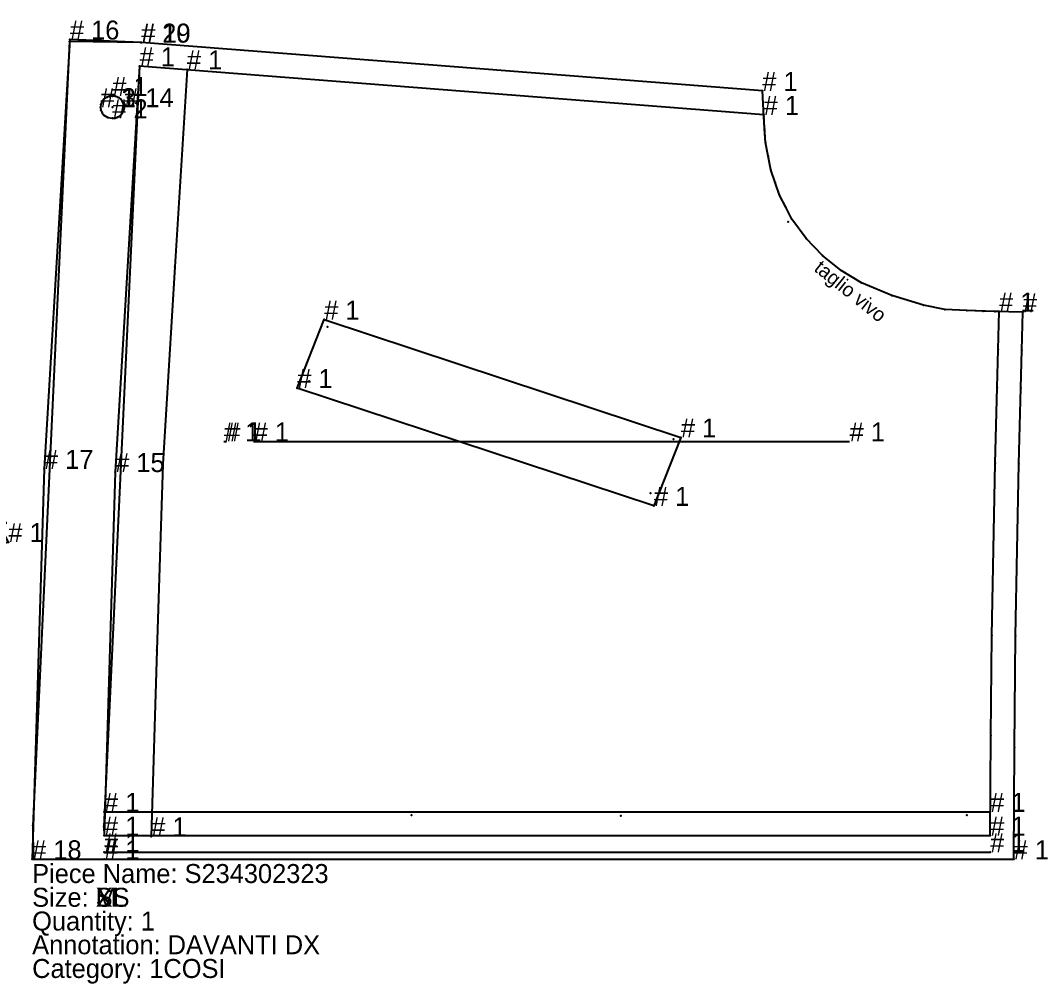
# Model space of a CAD drawing. Extents: x -10 to 8445, y -315 to 270.
# Drawn here: x 1937.5 to 2364.9, y -225.1 to 180.8 of the extents above; entities that cross this region are included whole.
import ezdxf

# ---------------------------------------------------------------- set-up
doc = ezdxf.new("R2010")
doc.units = 0

# ---------------------------------------------------------------- blocks, each defined once
blk = doc.blocks.new('SP740098-S_S')
at = {"layer": '1'}
blk.add_lwpolyline([(-31057.4434, 61598.5625), (-31057.4258, 61603.5547), (-31057.4082, 61608.543), (-31057.3906, 61614.6914), (-31056.7871, 61620.8086), (-31055.3301, 61628.7109), (-31053.3008, 61636.4844), (-31050.9063, 61642.8555), (-31047.8125, 61648.9102), (-31044.2617, 61654.2266), (-31040.0957, 61659.0742), (-31033.2266, 61665.1641), (-31025.6641, 61670.3633), (-31017.5234, 61674.5977), (-31000.4434, 61680.7148), (-30982.6816, 61684.3711), (-30975.9941, 61685.4727), (-30969.3066, 61686.5742), (-30972.334, 61692.6406), (-30975.3613, 61698.707), (-30989.4707, 61726.6563), (-31016.8379, 61779.2227), (-31043.623, 61826.6367), (-31051.4492, 61839.7461), (-31059.5566, 61852.6563), (-31064.4004, 61850.9766), (-31069.2441, 61849.293), (-31094.7188, 61841.2188), (-31120.6855, 61835.0234), (-31145.5137, 61831.043), (-31170.5391, 61828.9805), (-31178.3105, 61828.7852), (-31186.0469, 61828.8125), (-31193.1016, 61829.0508), (-31200.1074, 61829.5039), (-31201.7949, 61765.6523), (-31203.2207, 61692.9844), (-31203.5762, 61645.8672), (-31203.9316, 61598.7539)], close=True, dxfattribs=at)
at = {"layer": '13'}
for p in [(-31170.0313, 61827.457), (-31198.9902, 61797.7266), (-31199.7949, 61765.6523), (-31068.4258, 61617.8203)]:
    blk.add_point(p, dxfattribs=at)
at = {"layer": '14'}
blk.add_lwpolyline([(-31067.4102, 61608.5703), (-31067.1621, 61617.5664), (-31066.0547, 61626.4922), (-31064.1016, 61635.2773), (-31061.3184, 61643.8242), (-31058.2461, 61650.7109), (-31054.4063, 61657.1992), (-31049.8477, 61663.1992), (-31044.6348, 61668.6445), (-31037.5117, 61674.5859), (-31029.75, 61679.6602), (-31021.457, 61683.793), (-31009.377, 61688.3086), (-30996.9629, 61691.7969), (-30984.3105, 61694.2461), (-30998.3516, 61722.0586), (-31025.5781, 61774.3633), (-31052.252, 61821.5859), (-31060.5996, 61835.5391), (-31069.248, 61849.2813), (-31094.7246, 61841.2148), (-31120.6855, 61835.0234), (-31145.5137, 61831.0352), (-31170.5391, 61828.9805), (-31178.3145, 61828.7852), (-31186.0469, 61828.8125), (-31193.1055, 61829.0508), (-31200.1074, 61829.5078), (-31201.7949, 61765.6523), (-31203.2207, 61692.9844), (-31203.5469, 61650.8672), (-31203.8711, 61608.7539)], close=True, dxfattribs=at)
at = {"layer": '2'}
for p in [(-31064.4004, 61850.9766), (-31059.5566, 61852.6563), (-31069.248, 61849.2813), (-31069.2441, 61849.293), (-31120.6855, 61835.0234), (-31120.6855, 61835.0234), (-31200.1074, 61829.5078), (-31200.1074, 61829.5039), (-31186.0469, 61828.8125), (-31186.0469, 61828.8125), (-31170.5391, 61828.9805), (-31170.5391, 61828.9805), (-31043.623, 61826.6367), (-31052.252, 61821.5859), (-31016.8379, 61779.2227), (-31025.5781, 61774.3633), (-31201.7949, 61765.6523), (-31201.7949, 61765.6523), (-30989.4707, 61726.6563), (-30998.3516, 61722.0586), (-30975.3613, 61698.707), (-31203.2207, 61692.9844), (-31203.2207, 61692.9844), (-30984.3105, 61694.2461), (-30972.334, 61692.6406), (-31021.457, 61683.793), (-30982.6816, 61684.3711), (-30975.9941, 61685.4727), (-30969.3066, 61686.5742), (-31017.5234, 61674.5977), (-31044.6348, 61668.6445), (-31040.0957, 61659.0742), (-31203.5469, 61650.8672), (-31203.5762, 61645.8672), (-31047.8125, 61648.9102), (-31061.3184, 61643.8242), (-31053.3008, 61636.4844), (-31056.7871, 61620.8086), (-31203.8496, 61618.7578), (-31067.3926, 61618.5742), (-31203.8711, 61608.7539), (-31067.4102, 61608.5703), (-31057.4082, 61608.543), (-31057.4258, 61603.5547), (-31203.9316, 61598.7539), (-31203.8652, 61601.7578), (-31062.4004, 61601.7617), (-31057.4434, 61598.5625)]:
    blk.add_point(p, dxfattribs=at)
at = {"layer": '3'}
for p in [(-31094.7246, 61841.2148), (-31094.7188, 61841.2188), (-31051.4492, 61839.7461), (-31060.5996, 61835.5391), (-31193.1055, 61829.0508), (-31193.1016, 61829.0508), (-31145.5137, 61831.043), (-31145.5137, 61831.0352), (-31178.3145, 61828.7852), (-31178.3105, 61828.7852), (-31009.377, 61688.3086), (-30996.9629, 61691.7969), (-31029.75, 61679.6602), (-31000.4434, 61680.7148), (-31037.5117, 61674.5859), (-31025.6641, 61670.3633), (-31049.8477, 61663.1992), (-31033.2266, 61665.1641), (-31054.4063, 61657.1992), (-31044.2617, 61654.2266), (-31058.2461, 61650.7109), (-31050.9063, 61642.8555), (-31064.1016, 61635.2773), (-31055.3301, 61628.7109), (-31066.0547, 61626.4922), (-31067.1621, 61617.5664), (-31057.3906, 61614.6914)]:
    blk.add_point(p, dxfattribs=at)
at = {"layer": '5'}
blk.add_line((-31086.6211, 61725.6094), (-31085.6211, 61725.6094), dxfattribs=at)
at = {"layer": '7'}
blk.add_line((-31156.8633, 61728.9336), (-31031.3066, 61728.9336), dxfattribs=at)
at = {"layer": '8'}
for points in [[(-31203.8496, 61618.7578), (-31067.3926, 61618.5742)], [(-31203.8652, 61601.7578), (-31062.4004, 61601.7617)]]:
    blk.add_lwpolyline(points, dxfattribs=at)
at = {"layer": '1'}
for s, p in [('# 1', (-31059.5566, 61852.6563)), ('# 3', (-31200.1074, 61829.5039)), ('# 1', (-30969.3066, 61686.5742)), ('# 1', (-31203.9316, 61598.7539)), ('# 1', (-31057.4434, 61598.5625)), ('Piece Name: SP740098', (-31203.9414, 61588.5625)), ('Size: S', (-31203.9414, 61578.5625)), ('Quantity: 1', (-31203.9414, 61568.5625)), ('Annotation: SPALLINA DAV DX', (-31203.9414, 61558.5625)), ('Category: 1COSI', (-31203.9414, 61548.5625))]:
    blk.add_text(s, height=8, dxfattribs=at).set_placement(p)
at = {"layer": '14'}
for p in [(-31069.248, 61849.2813), (-31200.1074, 61829.5078), (-30984.3105, 61694.2461), (-31203.8711, 61608.7539), (-31067.4102, 61608.5703)]:
    blk.add_text('# 1', height=8, dxfattribs=at).set_placement(p)
at = {"layer": '19'}
for rotation, p in [(16.0991, (-31140.6055, 61826.082)), (90, (-31196.4922, 61638.5898))]:
    blk.add_text('taglio vivo', height=6, rotation=rotation, dxfattribs=at).set_placement(p)
at = {"layer": '2'}
for s, p in [('# 1', (-31059.5566, 61852.6563)), ('# 1', (-31069.248, 61849.2813)), ('# 3', (-31200.1074, 61829.5039)), ('# 1', (-31200.1074, 61829.5078)), ('# 1', (-30984.3105, 61694.2461)), ('# 1', (-30969.3066, 61686.5742)), ('# 1', (-31203.8496, 61618.7578)), ('# 1', (-31067.3926, 61618.5742)), ('# 1', (-31203.8711, 61608.7539)), ('# 1', (-31067.4102, 61608.5703)), ('# 1', (-31203.8652, 61601.7578)), ('# 1', (-31062.4004, 61601.7617)), ('# 1', (-31203.9316, 61598.7539)), ('# 1', (-31057.4434, 61598.5625))]:
    blk.add_text(s, height=8, dxfattribs=at).set_placement(p)
at = {"layer": '7'}
for p in [(-31156.8633, 61728.9336), (-31031.3066, 61728.9336)]:
    blk.add_text('# 1', height=8, dxfattribs=at).set_placement(p)
at = {"layer": '8'}
for p in [(-31203.8496, 61618.7578), (-31067.3926, 61618.5742), (-31203.8652, 61601.7578), (-31062.4004, 61601.7617)]:
    blk.add_text('# 1', height=8, dxfattribs=at).set_placement(p)
blk = doc.blocks.new('S234302323-S_XS')
at = {"layer": '1'}
blk.add_lwpolyline([(-31516.4844, 61943.3359), (-31531.9707, 61612.9961), (-31531.7539, 61598.7578), (-31501.9121, 61598.7578), (-31118.668, 61598.7578), (-31118.3047, 61645.8047), (-31117.9434, 61692.8516), (-31116.5215, 61765.3867), (-31115.6719, 61797.3281), (-31115.2461, 61813.2891), (-31114.8184, 61829.2539), (-31126.6172, 61829.582), (-31138.416, 61829.9102), (-31147.6504, 61830.418), (-31156.7402, 61832.1641), (-31169.957, 61836.2813), (-31182.7598, 61841.5664), (-31191.3438, 61846.793), (-31199.1816, 61853.0977), (-31206.1426, 61860.3672), (-31212.1035, 61868.4727), (-31214.6992, 61873.5156), (-31217.2969, 61878.5547), (-31219.1641, 61883.9219), (-31221.0293, 61889.293), (-31222.1641, 61895.0156), (-31223.3008, 61900.7344), (-31223.9414, 61911.6094), (-31224.584, 61922.4883), (-31486.166, 61942.832), (-31486.4727, 61942.8555), (-31486.4727, 61942.8555)], close=True, dxfattribs=at)
at = {"layer": '13'}
for p in [(-31498.4512, 61915.6523), (-31213.7305, 61867.3125), (-31407.7734, 61823.1641), (-31415.5684, 61800.207), (-31262.0488, 61775.7578), (-31271.6523, 61752.9609), (-31372.4336, 61617.4063), (-31284.1484, 61617.1172), (-31138.4473, 61617.4063)]:
    blk.add_point(p, dxfattribs=at)
at = {"layer": '14'}
blk.add_lwpolyline([(-31486.9414, 61932.8672), (-31501.9746, 61612.5391), (-31501.9199, 61608.7539), (-31128.5801, 61608.7539), (-31128.2617, 61650.8672), (-31127.9453, 61692.9844), (-31126.5176, 61765.6523), (-31125.668, 61797.5938), (-31125.2422, 61813.5625), (-31124.8145, 61829.5273), (-31131.6152, 61829.7188), (-31138.416, 61829.9102), (-31147.6602, 61830.418), (-31156.7402, 61832.1641), (-31169.9668, 61836.2813), (-31182.7598, 61841.5664), (-31191.3516, 61846.7969), (-31199.1816, 61853.0977), (-31206.1465, 61860.3672), (-31212.1035, 61868.4727), (-31214.6992, 61873.5156), (-31217.2969, 61878.5547), (-31219.1641, 61883.9219), (-31221.0293, 61889.2891), (-31222.1641, 61895.0117), (-31223.3008, 61900.7344), (-31223.6484, 61906.5586), (-31223.998, 61912.3828)], close=True, dxfattribs=at)
at = {"layer": '2'}
for p in [(-31516.4844, 61943.3359), (-31486.4727, 61942.8555), (-31486.166, 61942.832), (-31486.9414, 61932.8672), (-31466.9844, 61931.5703), (-31501.9648, 61919.0859), (-31500.6836, 61919.9141), (-31498.4492, 61920.3516), (-31498.4492, 61920.3516), (-31496.2129, 61919.9141), (-31494.9336, 61919.0859), (-31224.584, 61922.4883), (-31503.4492, 61915.6484), (-31503.4492, 61915.6484), (-31502.875, 61917.8594), (-31493.7207, 61917.1563), (-31493.4492, 61915.6484), (-31493.4492, 61915.6484), (-31501.9688, 61912.2227), (-31498.4492, 61910.9492), (-31498.4492, 61910.9492), (-31496.2168, 61911.3867), (-31494.9355, 61912.2148), (-31493.7227, 61914.1445), (-31223.998, 61912.3828), (-31223.9414, 61911.6094), (-31223.6484, 61906.5586), (-31223.3008, 61900.7344), (-31223.3008, 61900.7344), (-31222.1641, 61895.0156), (-31222.1641, 61895.0117), (-31221.0293, 61889.293), (-31221.0293, 61889.2891), (-31219.1641, 61883.9219), (-31219.1641, 61883.9219), (-31217.2969, 61878.5547), (-31217.2969, 61878.5547), (-31214.6992, 61873.5156), (-31214.6992, 61873.5156), (-31212.1035, 61868.4727), (-31212.1035, 61868.4727), (-31199.1816, 61853.0977), (-31199.1816, 61853.0977), (-31472.0996, 61848.4375), (-31182.7598, 61841.5664), (-31182.7598, 61841.5664), (-31156.7402, 61832.1641), (-31156.7402, 61832.1641), (-31138.416, 61829.9102), (-31138.416, 61829.9102), (-31131.6152, 61829.7188), (-31126.6172, 61829.582), (-31124.8145, 61829.5273), (-31114.8184, 61829.2539), (-31409.1914, 61826.1328), (-31409.1895, 61826.1289), (-31125.2422, 61813.5625), (-31115.2461, 61813.2891), (-31420.5449, 61797.3125), (-31420.543, 61797.3125), (-31125.668, 61797.5938), (-31115.6719, 61797.3281), (-31258.9004, 61776.4766), (-31258.9004, 61776.4727), (-31477.2148, 61765.3008), (-31126.5176, 61765.6523), (-31116.5215, 61765.3867), (-31270.2539, 61747.6641), (-31270.252, 61747.6602), (-31127.9453, 61692.9844), (-31117.9434, 61692.8516), (-31479.6367, 61686.8633), (-31128.2617, 61650.8672), (-31118.3047, 61645.8047), (-31501.9121, 61618.7578), (-31128.5918, 61618.7539), (-31531.9707, 61612.9961), (-31501.9746, 61612.5391), (-31501.9199, 61608.7539), (-31482.0605, 61608.4258), (-31128.5801, 61608.7539), (-31531.7539, 61598.7578), (-31501.9121, 61601.7578), (-31128.5918, 61601.7539), (-31118.668, 61598.7578)]:
    blk.add_point(p, dxfattribs=at)
at = {"layer": '3'}
for p in [(-31486.4727, 61942.8555), (-31501.3691, 61919.5703), (-31499.584, 61920.2109), (-31497.3105, 61920.2188), (-31495.5234, 61919.5742), (-31503.2441, 61916.7852), (-31502.4863, 61918.5234), (-31494.252, 61918.1641), (-31493.502, 61914.8867), (-31493.498, 61916.4219), (-31503.2559, 61914.3945), (-31502.748, 61913.2266), (-31500.3379, 61911.2266), (-31497.3164, 61911.082), (-31495.5273, 61911.7305), (-31494.2559, 61913.1328), (-31206.1465, 61860.3672), (-31206.1426, 61860.3672), (-31191.3516, 61846.7969), (-31191.3438, 61846.793), (-31169.9668, 61836.2813), (-31169.957, 61836.2813), (-31147.6602, 61830.418), (-31147.6504, 61830.418), (-31501.9121, 61598.7578)]:
    blk.add_point(p, dxfattribs=at)
at = {"layer": '4'}
for p in [(-31486.4727, 61942.8555, 10), (-31501.9121, 61598.7578, 10)]:
    blk.add_point(p, dxfattribs=at)
at = {"layer": '5'}
blk.add_line((-31451.418, 61774.8047), (-31450.418, 61774.8047), dxfattribs=at)
at = {"layer": '7'}
blk.add_line((-31438.918, 61774.8086), (-31187.8125, 61774.8086), dxfattribs=at)
at = {"layer": '8'}
for points in [[(-31466.9844, 61931.5703), (-31472.0996, 61848.4375), (-31477.2148, 61765.3008), (-31479.6367, 61686.8633), (-31482.0605, 61608.4258)], [(-31498.4492, 61920.3516), (-31499.584, 61920.2109), (-31500.6836, 61919.9141), (-31501.3691, 61919.5703), (-31501.9648, 61919.0859), (-31502.4863, 61918.5234), (-31502.875, 61917.8594), (-31503.2441, 61916.7852), (-31503.4492, 61915.6484)], [(-31493.4492, 61915.6484), (-31493.498, 61916.4219), (-31493.7207, 61917.1563), (-31494.252, 61918.1641), (-31494.9336, 61919.0859), (-31495.5234, 61919.5742), (-31496.2129, 61919.9141), (-31497.3105, 61920.2188), (-31498.4492, 61920.3516)], [(-31503.4492, 61915.6484), (-31503.2559, 61914.3945), (-31502.748, 61913.2266), (-31501.9688, 61912.2227), (-31500.3379, 61911.2266), (-31498.4492, 61910.9492)], [(-31498.4492, 61910.9492), (-31497.3164, 61911.082), (-31496.2168, 61911.3867), (-31495.5273, 61911.7305), (-31494.9355, 61912.2148), (-31494.2559, 61913.1328), (-31493.7227, 61914.1445), (-31493.502, 61914.8867), (-31493.4492, 61915.6484)], [(-31420.543, 61797.3125), (-31409.1895, 61826.1289)], [(-31409.1914, 61826.1328), (-31258.9004, 61776.4727)], [(-31270.2539, 61747.6641), (-31420.5449, 61797.3125)], [(-31258.9004, 61776.4766), (-31270.252, 61747.6602)], [(-31501.9121, 61618.7578), (-31128.5918, 61618.7539)], [(-31501.9121, 61601.7578), (-31128.5918, 61601.7539)]]:
    blk.add_lwpolyline(points, dxfattribs=at)
at = {"layer": '1'}
for s, p in [('Piece Name: S234302323', (-31532.2305, 61588.7539)), ('Size: XS', (-31532.2305, 61578.7539))]:
    blk.add_text(s, height=8, dxfattribs=at).set_placement(p)
at = {"layer": '19'}
blk.add_text('taglio vivo', height=6, rotation=-38.7298, dxfattribs=at).set_placement((-31203.2246, 61846.9844))
blk = doc.blocks.new('S234302323-S_S')
at = {"layer": '1'}
blk.add_lwpolyline([(-31516.3184, 61944.1328), (-31527.2246, 61763.2656), (-31532.2305, 61598.7578), (-31501.9141, 61598.7578), (-31118.668, 61598.7578), (-31118.3047, 61645.8047), (-31117.9434, 61692.8516), (-31116.5215, 61765.3867), (-31115.6719, 61797.3281), (-31115.2461, 61813.2891), (-31114.8184, 61829.2539), (-31126.6172, 61829.5859), (-31138.416, 61829.9102), (-31147.6543, 61830.4141), (-31156.7402, 61832.1641), (-31169.957, 61836.2852), (-31182.7598, 61841.5664), (-31191.3477, 61846.8008), (-31199.1816, 61853.0977), (-31206.1445, 61860.3633), (-31212.1035, 61868.4727), (-31214.6992, 61873.5156), (-31217.2969, 61878.5547), (-31219.1641, 61883.9219), (-31221.0293, 61889.293), (-31222.1641, 61895.0156), (-31223.3008, 61900.7344), (-31223.9414, 61911.6094), (-31224.584, 61922.4883), (-31486.166, 61942.832), (-31486.3398, 61942.8477), (-31486.3418, 61942.8477)], close=True, dxfattribs=at)
at = {"layer": '13'}
for p in [(-31498.4512, 61915.6523), (-31213.7305, 61867.3125), (-31407.7734, 61823.1641), (-31415.5684, 61800.207), (-31262.0488, 61775.7578), (-31271.6523, 61752.9609), (-31372.4336, 61617.4063), (-31284.1484, 61617.1172), (-31138.4473, 61617.4063)]:
    blk.add_point(p, dxfattribs=at)
at = {"layer": '14'}
blk.add_lwpolyline([(-31486.9414, 61932.8672), (-31497.2539, 61761.9063), (-31501.9199, 61608.7539), (-31128.5801, 61608.7539), (-31128.2617, 61650.8672), (-31127.9453, 61692.9844), (-31126.5176, 61765.6523), (-31125.668, 61797.5938), (-31125.2422, 61813.5625), (-31124.8145, 61829.5273), (-31131.6152, 61829.7188), (-31138.416, 61829.9102), (-31147.6582, 61830.4219), (-31156.7402, 61832.1641), (-31169.9668, 61836.2852), (-31182.7598, 61841.5664), (-31191.3516, 61846.8047), (-31199.1816, 61853.0977), (-31206.1465, 61860.3711), (-31212.1035, 61868.4727), (-31214.6992, 61873.5156), (-31217.2969, 61878.5547), (-31219.1641, 61883.9219), (-31221.0293, 61889.2891), (-31222.1641, 61895.0117), (-31223.3008, 61900.7344), (-31223.6484, 61906.5586), (-31223.998, 61912.3828)], close=True, dxfattribs=at)
at = {"layer": '2'}
for p in [(-31516.3184, 61944.1328), (-31486.3398, 61942.8477), (-31486.166, 61942.832), (-31486.9414, 61932.8672), (-31466.9844, 61931.5703), (-31501.9648, 61919.0859), (-31500.6836, 61919.9141), (-31498.4492, 61920.3516), (-31498.4473, 61920.3516), (-31496.2129, 61919.9141), (-31494.9336, 61919.0859), (-31224.584, 61922.4883), (-31503.4492, 61915.6484), (-31503.4492, 61915.6445), (-31502.877, 61917.8594), (-31493.7207, 61917.1563), (-31493.4492, 61915.6523), (-31493.4492, 61915.6484), (-31501.9688, 61912.2227), (-31498.4512, 61910.9492), (-31498.4492, 61910.9492), (-31496.2168, 61911.3867), (-31494.9355, 61912.2148), (-31493.7227, 61914.1445), (-31223.998, 61912.3828), (-31223.9414, 61911.6094), (-31223.6484, 61906.5586), (-31223.3008, 61900.7344), (-31223.3008, 61900.7344), (-31222.1641, 61895.0156), (-31222.1641, 61895.0117), (-31221.0293, 61889.293), (-31221.0293, 61889.2891), (-31219.1641, 61883.9219), (-31219.1641, 61883.9219), (-31217.2969, 61878.5547), (-31217.2969, 61878.5547), (-31214.6992, 61873.5156), (-31214.6992, 61873.5156), (-31212.1035, 61868.4727), (-31212.1035, 61868.4727), (-31199.1816, 61853.0977), (-31199.1816, 61853.0977), (-31472.0996, 61848.4375), (-31182.7598, 61841.5664), (-31182.7598, 61841.5664), (-31156.7402, 61832.1641), (-31156.7402, 61832.1641), (-31138.416, 61829.9102), (-31138.416, 61829.9102), (-31131.6152, 61829.7188), (-31126.6172, 61829.5859), (-31124.8145, 61829.5273), (-31114.8184, 61829.2539), (-31409.1914, 61826.1328), (-31409.1895, 61826.1289), (-31125.2422, 61813.5625), (-31115.2461, 61813.2891), (-31420.5449, 61797.3125), (-31420.543, 61797.3125), (-31125.668, 61797.5938), (-31115.6719, 61797.3281), (-31258.9004, 61776.4766), (-31258.9004, 61776.4727), (-31477.2148, 61765.3008), (-31126.5176, 61765.6523), (-31116.5215, 61765.3867), (-31527.2246, 61763.2656), (-31497.2539, 61761.9063), (-31270.2539, 61747.6641), (-31270.252, 61747.6602), (-31127.9453, 61692.9844), (-31117.9434, 61692.8516), (-31479.6367, 61686.8633), (-31128.2617, 61650.8672), (-31118.3047, 61645.8047), (-31501.9121, 61618.7578), (-31128.5918, 61618.7539), (-31501.9199, 61608.7539), (-31482.0605, 61608.4258), (-31128.5801, 61608.7539), (-31532.2305, 61598.7578), (-31501.9121, 61601.7578), (-31128.5918, 61601.7539), (-31118.668, 61598.7578)]:
    blk.add_point(p, dxfattribs=at)
at = {"layer": '3'}
for p in [(-31486.3418, 61942.8477), (-31501.3691, 61919.5703), (-31499.584, 61920.2109), (-31497.3105, 61920.2188), (-31495.5234, 61919.5742), (-31503.2441, 61916.7852), (-31502.4863, 61918.5234), (-31494.252, 61918.1641), (-31493.502, 61914.8867), (-31493.498, 61916.4219), (-31503.2559, 61914.3945), (-31502.748, 61913.2266), (-31500.3379, 61911.2266), (-31497.3164, 61911.0859), (-31495.5273, 61911.7305), (-31494.2559, 61913.1328), (-31206.1465, 61860.3711), (-31206.1445, 61860.3633), (-31191.3516, 61846.8047), (-31191.3477, 61846.8008), (-31169.9668, 61836.2852), (-31169.957, 61836.2852), (-31147.6582, 61830.4219), (-31147.6543, 61830.4141), (-31501.9141, 61598.7578)]:
    blk.add_point(p, dxfattribs=at)
at = {"layer": '4'}
for p in [(-31486.3418, 61942.8477, 10), (-31501.9141, 61598.7578, 10)]:
    blk.add_point(p, dxfattribs=at)
at = {"layer": '5'}
blk.add_line((-31451.418, 61774.8047), (-31450.418, 61774.8047), dxfattribs=at)
at = {"layer": '7'}
blk.add_line((-31438.918, 61774.8086), (-31187.8125, 61774.8086), dxfattribs=at)
at = {"layer": '8'}
for points in [[(-31466.9844, 61931.5703), (-31472.0996, 61848.4375), (-31477.2148, 61765.3008), (-31479.6367, 61686.8633), (-31482.0605, 61608.4258)], [(-31498.4492, 61920.3516), (-31499.584, 61920.2109), (-31500.6836, 61919.9141), (-31501.3691, 61919.5703), (-31501.9648, 61919.0859), (-31502.4863, 61918.5234), (-31502.877, 61917.8594), (-31503.2441, 61916.7852), (-31503.4492, 61915.6484)], [(-31493.4492, 61915.6523), (-31493.498, 61916.4219), (-31493.7207, 61917.1563), (-31494.252, 61918.1641), (-31494.9336, 61919.0859), (-31495.5234, 61919.5742), (-31496.2129, 61919.9141), (-31497.3105, 61920.2188), (-31498.4473, 61920.3516)], [(-31503.4492, 61915.6445), (-31503.2559, 61914.3945), (-31502.748, 61913.2266), (-31501.9688, 61912.2227), (-31500.3379, 61911.2266), (-31498.4512, 61910.9492)], [(-31498.4492, 61910.9492), (-31497.3164, 61911.0859), (-31496.2168, 61911.3867), (-31495.5273, 61911.7305), (-31494.9355, 61912.2148), (-31494.2559, 61913.1328), (-31493.7227, 61914.1445), (-31493.502, 61914.8867), (-31493.4492, 61915.6484)], [(-31420.543, 61797.3125), (-31409.1895, 61826.1289)], [(-31409.1914, 61826.1328), (-31258.9004, 61776.4727)], [(-31270.2539, 61747.6641), (-31420.5449, 61797.3125)], [(-31258.9004, 61776.4766), (-31270.252, 61747.6602)], [(-31501.9121, 61618.7578), (-31128.5918, 61618.7539)], [(-31501.9121, 61601.7578), (-31128.5918, 61601.7539)]]:
    blk.add_lwpolyline(points, dxfattribs=at)
at = {"layer": '1'}
for s, p in [('# 16', (-31516.3184, 61944.1328)), ('# 20', (-31486.3418, 61942.8477)), ('# 19', (-31486.3398, 61942.8477)), ('# 1', (-31486.166, 61942.832)), ('# 1', (-31224.584, 61922.4883)), ('# 1', (-31114.8184, 61829.2539)), ('# 17', (-31527.2246, 61763.2656)), ('# 18', (-31532.2305, 61598.7578)), ('# 1', (-31501.9141, 61598.7578)), ('# 1', (-31118.668, 61598.7578)), ('Piece Name: S234302323', (-31532.2305, 61588.7539)), ('Size: S', (-31532.2305, 61578.7539)), ('Quantity: 1', (-31532.2305, 61568.7539)), ('Annotation: DAVANTI DX', (-31532.2305, 61558.7539)), ('Category: 1COSI', (-31532.2305, 61548.7539))]:
    blk.add_text(s, height=8, dxfattribs=at).set_placement(p)
at = {"layer": '14'}
for s, p in [('# 1', (-31486.9414, 61932.8672)), ('# 1', (-31223.998, 61912.3828)), ('# 1', (-31124.8145, 61829.5273)), ('# 15', (-31497.2539, 61761.9063)), ('# 1', (-31501.9199, 61608.7539)), ('# 1', (-31128.5801, 61608.7539))]:
    blk.add_text(s, height=8, dxfattribs=at).set_placement(p)
at = {"layer": '19'}
blk.add_text('taglio vivo', height=6, rotation=-38.7298, dxfattribs=at).set_placement((-31203.2246, 61846.9844))
at = {"layer": '2'}
for s, p in [('# 16', (-31516.3184, 61944.1328)), ('# 19', (-31486.3398, 61942.8477)), ('# 1', (-31486.166, 61942.832)), ('# 1', (-31486.9414, 61932.8672)), ('# 1', (-31466.9844, 61931.5703)), ('# 1', (-31498.4492, 61920.3516)), ('# 1', (-31498.4473, 61920.3516)), ('# 1', (-31224.584, 61922.4883)), ('# 3', (-31503.4492, 61915.6445)), ('# 1', (-31503.4492, 61915.6484)), ('# 14', (-31493.4492, 61915.6523)), ('# 1', (-31493.4492, 61915.6484)), ('# 2', (-31498.4512, 61910.9492)), ('# 1', (-31498.4492, 61910.9492)), ('# 1', (-31223.998, 61912.3828)), ('# 1', (-31409.1914, 61826.1328)), ('# 1', (-31409.1895, 61826.1289)), ('# 1', (-31124.8145, 61829.5273)), ('# 1', (-31114.8184, 61829.2539)), ('# 1', (-31420.5449, 61797.3125)), ('# 1', (-31420.543, 61797.3125)), ('# 1', (-31258.9004, 61776.4766)), ('# 1', (-31258.9004, 61776.4727)), ('# 17', (-31527.2246, 61763.2656)), ('# 15', (-31497.2539, 61761.9063)), ('# 1', (-31270.2539, 61747.6641)), ('# 1', (-31270.252, 61747.6602)), ('# 1', (-31501.9121, 61618.7578)), ('# 1', (-31128.5918, 61618.7539)), ('# 1', (-31501.9199, 61608.7539)), ('# 1', (-31482.0605, 61608.4258)), ('# 1', (-31128.5801, 61608.7539)), ('# 18', (-31532.2305, 61598.7578)), ('# 1', (-31501.9121, 61601.7578)), ('# 1', (-31128.5918, 61601.7539)), ('# 1', (-31118.668, 61598.7578))]:
    blk.add_text(s, height=8, dxfattribs=at).set_placement(p)
at = {"layer": '3'}
for s, p in [('# 20', (-31486.3418, 61942.8477)), ('# 1', (-31501.9141, 61598.7578))]:
    blk.add_text(s, height=8, dxfattribs=at).set_placement(p)
at = {"layer": '4'}
for s, p in [('# 20', (-31486.3418, 61942.8477)), ('# 1', (-31501.9141, 61598.7578))]:
    blk.add_text(s, height=8, dxfattribs=at).set_placement(p)
at = {"layer": '5'}
for p in [(-31451.418, 61774.8047), (-31450.418, 61774.8047)]:
    blk.add_text('# 1', height=8, dxfattribs=at).set_placement(p)
at = {"layer": '7'}
for p in [(-31438.918, 61774.8086), (-31187.8125, 61774.8086)]:
    blk.add_text('# 1', height=8, dxfattribs=at).set_placement(p)
at = {"layer": '8'}
for s, p in [('# 1', (-31466.9844, 61931.5703)), ('# 1', (-31498.4492, 61920.3516)), ('# 1', (-31498.4473, 61920.3516)), ('# 3', (-31503.4492, 61915.6445)), ('# 1', (-31503.4492, 61915.6484)), ('# 14', (-31493.4492, 61915.6523)), ('# 1', (-31493.4492, 61915.6484)), ('# 2', (-31498.4512, 61910.9492)), ('# 1', (-31498.4492, 61910.9492)), ('# 1', (-31409.1914, 61826.1328)), ('# 1', (-31409.1895, 61826.1289)), ('# 1', (-31420.5449, 61797.3125)), ('# 1', (-31420.543, 61797.3125)), ('# 1', (-31258.9004, 61776.4766)), ('# 1', (-31258.9004, 61776.4727)), ('# 1', (-31270.2539, 61747.6641)), ('# 1', (-31270.252, 61747.6602)), ('# 1', (-31501.9121, 61618.7578)), ('# 1', (-31128.5918, 61618.7539)), ('# 1', (-31482.0605, 61608.4258)), ('# 1', (-31501.9121, 61601.7578)), ('# 1', (-31128.5918, 61601.7539))]:
    blk.add_text(s, height=8, dxfattribs=at).set_placement(p)
blk = doc.blocks.new('S234302323-S_M')
at = {"layer": '1'}
blk.add_lwpolyline([(-31516.4844, 61943.3359), (-31531.9707, 61612.9961), (-31531.7539, 61598.7578), (-31501.9121, 61598.7578), (-31118.668, 61598.7578), (-31118.3047, 61645.8047), (-31117.9434, 61692.8516), (-31116.5215, 61765.3867), (-31115.6719, 61797.3281), (-31115.2461, 61813.2891), (-31114.8184, 61829.2539), (-31126.6172, 61829.582), (-31138.416, 61829.9102), (-31147.6504, 61830.418), (-31156.7402, 61832.1641), (-31169.957, 61836.2813), (-31182.7598, 61841.5664), (-31191.3438, 61846.793), (-31199.1816, 61853.0977), (-31206.1426, 61860.3672), (-31212.1035, 61868.4727), (-31214.6992, 61873.5156), (-31217.2969, 61878.5547), (-31219.1641, 61883.9219), (-31221.0293, 61889.293), (-31222.1641, 61895.0156), (-31223.3008, 61900.7344), (-31223.9414, 61911.6094), (-31224.584, 61922.4883), (-31486.166, 61942.832), (-31486.4727, 61942.8555), (-31486.4727, 61942.8555)], close=True, dxfattribs=at)
at = {"layer": '13'}
for p in [(-31498.4512, 61915.6523), (-31213.7305, 61867.3125), (-31407.7734, 61823.1641), (-31415.5684, 61800.207), (-31262.0488, 61775.7578), (-31271.6523, 61752.9609), (-31372.4336, 61617.4063), (-31284.1484, 61617.1172), (-31138.4473, 61617.4063)]:
    blk.add_point(p, dxfattribs=at)
at = {"layer": '14'}
blk.add_lwpolyline([(-31486.9414, 61932.8672), (-31501.9746, 61612.5391), (-31501.9199, 61608.7539), (-31128.5801, 61608.7539), (-31128.2617, 61650.8672), (-31127.9453, 61692.9844), (-31126.5176, 61765.6523), (-31125.668, 61797.5938), (-31125.2422, 61813.5625), (-31124.8145, 61829.5273), (-31131.6152, 61829.7188), (-31138.416, 61829.9102), (-31147.6602, 61830.418), (-31156.7402, 61832.1641), (-31169.9668, 61836.2813), (-31182.7598, 61841.5664), (-31191.3516, 61846.7969), (-31199.1816, 61853.0977), (-31206.1465, 61860.3672), (-31212.1035, 61868.4727), (-31214.6992, 61873.5156), (-31217.2969, 61878.5547), (-31219.1641, 61883.9219), (-31221.0293, 61889.2891), (-31222.1641, 61895.0117), (-31223.3008, 61900.7344), (-31223.6484, 61906.5586), (-31223.998, 61912.3828)], close=True, dxfattribs=at)
at = {"layer": '2'}
for p in [(-31516.4844, 61943.3359), (-31486.4727, 61942.8555), (-31486.166, 61942.832), (-31486.9414, 61932.8672), (-31466.9844, 61931.5703), (-31501.9648, 61919.0859), (-31500.6836, 61919.9141), (-31498.4492, 61920.3516), (-31498.4492, 61920.3516), (-31496.2129, 61919.9141), (-31494.9336, 61919.0859), (-31224.584, 61922.4883), (-31503.4492, 61915.6484), (-31503.4492, 61915.6484), (-31502.875, 61917.8594), (-31493.7207, 61917.1563), (-31493.4492, 61915.6484), (-31493.4492, 61915.6484), (-31501.9688, 61912.2227), (-31498.4492, 61910.9492), (-31498.4492, 61910.9492), (-31496.2168, 61911.3867), (-31494.9355, 61912.2148), (-31493.7227, 61914.1445), (-31223.998, 61912.3828), (-31223.9414, 61911.6094), (-31223.6484, 61906.5586), (-31223.3008, 61900.7344), (-31223.3008, 61900.7344), (-31222.1641, 61895.0156), (-31222.1641, 61895.0117), (-31221.0293, 61889.293), (-31221.0293, 61889.2891), (-31219.1641, 61883.9219), (-31219.1641, 61883.9219), (-31217.2969, 61878.5547), (-31217.2969, 61878.5547), (-31214.6992, 61873.5156), (-31214.6992, 61873.5156), (-31212.1035, 61868.4727), (-31212.1035, 61868.4727), (-31199.1816, 61853.0977), (-31199.1816, 61853.0977), (-31472.0996, 61848.4375), (-31182.7598, 61841.5664), (-31182.7598, 61841.5664), (-31156.7402, 61832.1641), (-31156.7402, 61832.1641), (-31138.416, 61829.9102), (-31138.416, 61829.9102), (-31131.6152, 61829.7188), (-31126.6172, 61829.582), (-31124.8145, 61829.5273), (-31114.8184, 61829.2539), (-31409.1914, 61826.1328), (-31409.1895, 61826.1289), (-31125.2422, 61813.5625), (-31115.2461, 61813.2891), (-31420.5449, 61797.3125), (-31420.543, 61797.3125), (-31125.668, 61797.5938), (-31115.6719, 61797.3281), (-31258.9004, 61776.4766), (-31258.9004, 61776.4727), (-31477.2148, 61765.3008), (-31126.5176, 61765.6523), (-31116.5215, 61765.3867), (-31270.2539, 61747.6641), (-31270.252, 61747.6602), (-31127.9453, 61692.9844), (-31117.9434, 61692.8516), (-31479.6367, 61686.8633), (-31128.2617, 61650.8672), (-31118.3047, 61645.8047), (-31501.9121, 61618.7578), (-31128.5918, 61618.7539), (-31531.9707, 61612.9961), (-31501.9746, 61612.5391), (-31501.9199, 61608.7539), (-31482.0605, 61608.4258), (-31128.5801, 61608.7539), (-31531.7539, 61598.7578), (-31501.9121, 61601.7578), (-31128.5918, 61601.7539), (-31118.668, 61598.7578)]:
    blk.add_point(p, dxfattribs=at)
at = {"layer": '3'}
for p in [(-31486.4727, 61942.8555), (-31501.3691, 61919.5703), (-31499.584, 61920.2109), (-31497.3105, 61920.2188), (-31495.5234, 61919.5742), (-31503.2441, 61916.7852), (-31502.4863, 61918.5234), (-31494.252, 61918.1641), (-31493.502, 61914.8867), (-31493.498, 61916.4219), (-31503.2559, 61914.3945), (-31502.748, 61913.2266), (-31500.3379, 61911.2266), (-31497.3164, 61911.082), (-31495.5273, 61911.7305), (-31494.2559, 61913.1328), (-31206.1465, 61860.3672), (-31206.1426, 61860.3672), (-31191.3516, 61846.7969), (-31191.3438, 61846.793), (-31169.9668, 61836.2813), (-31169.957, 61836.2813), (-31147.6602, 61830.418), (-31147.6504, 61830.418), (-31501.9121, 61598.7578)]:
    blk.add_point(p, dxfattribs=at)
at = {"layer": '4'}
for p in [(-31486.4727, 61942.8555, 10), (-31501.9121, 61598.7578, 10)]:
    blk.add_point(p, dxfattribs=at)
at = {"layer": '5'}
blk.add_line((-31451.418, 61774.8047), (-31450.418, 61774.8047), dxfattribs=at)
at = {"layer": '7'}
blk.add_line((-31438.918, 61774.8086), (-31187.8125, 61774.8086), dxfattribs=at)
at = {"layer": '8'}
for points in [[(-31466.9844, 61931.5703), (-31472.0996, 61848.4375), (-31477.2148, 61765.3008), (-31479.6367, 61686.8633), (-31482.0605, 61608.4258)], [(-31498.4492, 61920.3516), (-31499.584, 61920.2109), (-31500.6836, 61919.9141), (-31501.3691, 61919.5703), (-31501.9648, 61919.0859), (-31502.4863, 61918.5234), (-31502.875, 61917.8594), (-31503.2441, 61916.7852), (-31503.4492, 61915.6484)], [(-31493.4492, 61915.6484), (-31493.498, 61916.4219), (-31493.7207, 61917.1563), (-31494.252, 61918.1641), (-31494.9336, 61919.0859), (-31495.5234, 61919.5742), (-31496.2129, 61919.9141), (-31497.3105, 61920.2188), (-31498.4492, 61920.3516)], [(-31503.4492, 61915.6484), (-31503.2559, 61914.3945), (-31502.748, 61913.2266), (-31501.9688, 61912.2227), (-31500.3379, 61911.2266), (-31498.4492, 61910.9492)], [(-31498.4492, 61910.9492), (-31497.3164, 61911.082), (-31496.2168, 61911.3867), (-31495.5273, 61911.7305), (-31494.9355, 61912.2148), (-31494.2559, 61913.1328), (-31493.7227, 61914.1445), (-31493.502, 61914.8867), (-31493.4492, 61915.6484)], [(-31420.543, 61797.3125), (-31409.1895, 61826.1289)], [(-31409.1914, 61826.1328), (-31258.9004, 61776.4727)], [(-31270.2539, 61747.6641), (-31420.5449, 61797.3125)], [(-31258.9004, 61776.4766), (-31270.252, 61747.6602)], [(-31501.9121, 61618.7578), (-31128.5918, 61618.7539)], [(-31501.9121, 61601.7578), (-31128.5918, 61601.7539)]]:
    blk.add_lwpolyline(points, dxfattribs=at)
at = {"layer": '1'}
for s, p in [('Piece Name: S234302323', (-31532.2305, 61588.7539)), ('Size: M', (-31532.2305, 61578.7539))]:
    blk.add_text(s, height=8, dxfattribs=at).set_placement(p)
at = {"layer": '19'}
blk.add_text('taglio vivo', height=6, rotation=-38.7298, dxfattribs=at).set_placement((-31203.2246, 61846.9844))
blk = doc.blocks.new('S234302323-S_L')
at = {"layer": '1'}
blk.add_lwpolyline([(-31516.4844, 61943.3359), (-31531.9707, 61612.9961), (-31531.7539, 61598.7578), (-31501.9121, 61598.7578), (-31118.668, 61598.7578), (-31118.3047, 61645.8047), (-31117.9434, 61692.8516), (-31116.5215, 61765.3867), (-31115.6719, 61797.3281), (-31115.2461, 61813.2891), (-31114.8184, 61829.2539), (-31126.6172, 61829.582), (-31138.416, 61829.9102), (-31147.6504, 61830.418), (-31156.7402, 61832.1641), (-31169.957, 61836.2813), (-31182.7598, 61841.5664), (-31191.3438, 61846.793), (-31199.1816, 61853.0977), (-31206.1426, 61860.3672), (-31212.1035, 61868.4727), (-31214.6992, 61873.5156), (-31217.2969, 61878.5547), (-31219.1641, 61883.9219), (-31221.0293, 61889.293), (-31222.1641, 61895.0156), (-31223.3008, 61900.7344), (-31223.9414, 61911.6094), (-31224.584, 61922.4883), (-31486.166, 61942.832), (-31486.4727, 61942.8555), (-31486.4727, 61942.8555)], close=True, dxfattribs=at)
at = {"layer": '13'}
for p in [(-31498.4512, 61915.6523), (-31213.7305, 61867.3125), (-31407.7734, 61823.1641), (-31415.5684, 61800.207), (-31262.0488, 61775.7578), (-31271.6523, 61752.9609), (-31372.4336, 61617.4063), (-31284.1484, 61617.1172), (-31138.4473, 61617.4063)]:
    blk.add_point(p, dxfattribs=at)
at = {"layer": '14'}
blk.add_lwpolyline([(-31486.9414, 61932.8672), (-31501.9746, 61612.5391), (-31501.9199, 61608.7539), (-31128.5801, 61608.7539), (-31128.2617, 61650.8672), (-31127.9453, 61692.9844), (-31126.5176, 61765.6523), (-31125.668, 61797.5938), (-31125.2422, 61813.5625), (-31124.8145, 61829.5273), (-31131.6152, 61829.7188), (-31138.416, 61829.9102), (-31147.6602, 61830.418), (-31156.7402, 61832.1641), (-31169.9668, 61836.2813), (-31182.7598, 61841.5664), (-31191.3516, 61846.7969), (-31199.1816, 61853.0977), (-31206.1465, 61860.3672), (-31212.1035, 61868.4727), (-31214.6992, 61873.5156), (-31217.2969, 61878.5547), (-31219.1641, 61883.9219), (-31221.0293, 61889.2891), (-31222.1641, 61895.0117), (-31223.3008, 61900.7344), (-31223.6484, 61906.5586), (-31223.998, 61912.3828)], close=True, dxfattribs=at)
at = {"layer": '2'}
for p in [(-31516.4844, 61943.3359), (-31486.4727, 61942.8555), (-31486.166, 61942.832), (-31486.9414, 61932.8672), (-31466.9844, 61931.5703), (-31501.9648, 61919.0859), (-31500.6836, 61919.9141), (-31498.4492, 61920.3516), (-31498.4492, 61920.3516), (-31496.2129, 61919.9141), (-31494.9336, 61919.0859), (-31224.584, 61922.4883), (-31503.4492, 61915.6484), (-31503.4492, 61915.6484), (-31502.875, 61917.8594), (-31493.7207, 61917.1563), (-31493.4492, 61915.6484), (-31493.4492, 61915.6484), (-31501.9688, 61912.2227), (-31498.4492, 61910.9492), (-31498.4492, 61910.9492), (-31496.2168, 61911.3867), (-31494.9355, 61912.2148), (-31493.7227, 61914.1445), (-31223.998, 61912.3828), (-31223.9414, 61911.6094), (-31223.6484, 61906.5586), (-31223.3008, 61900.7344), (-31223.3008, 61900.7344), (-31222.1641, 61895.0156), (-31222.1641, 61895.0117), (-31221.0293, 61889.293), (-31221.0293, 61889.2891), (-31219.1641, 61883.9219), (-31219.1641, 61883.9219), (-31217.2969, 61878.5547), (-31217.2969, 61878.5547), (-31214.6992, 61873.5156), (-31214.6992, 61873.5156), (-31212.1035, 61868.4727), (-31212.1035, 61868.4727), (-31199.1816, 61853.0977), (-31199.1816, 61853.0977), (-31472.0996, 61848.4375), (-31182.7598, 61841.5664), (-31182.7598, 61841.5664), (-31156.7402, 61832.1641), (-31156.7402, 61832.1641), (-31138.416, 61829.9102), (-31138.416, 61829.9102), (-31131.6152, 61829.7188), (-31126.6172, 61829.582), (-31124.8145, 61829.5273), (-31114.8184, 61829.2539), (-31409.1914, 61826.1328), (-31409.1895, 61826.1289), (-31125.2422, 61813.5625), (-31115.2461, 61813.2891), (-31420.5449, 61797.3125), (-31420.543, 61797.3125), (-31125.668, 61797.5938), (-31115.6719, 61797.3281), (-31258.9004, 61776.4766), (-31258.9004, 61776.4727), (-31477.2148, 61765.3008), (-31126.5176, 61765.6523), (-31116.5215, 61765.3867), (-31270.2539, 61747.6641), (-31270.252, 61747.6602), (-31127.9453, 61692.9844), (-31117.9434, 61692.8516), (-31479.6367, 61686.8633), (-31128.2617, 61650.8672), (-31118.3047, 61645.8047), (-31501.9121, 61618.7578), (-31128.5918, 61618.7539), (-31531.9707, 61612.9961), (-31501.9746, 61612.5391), (-31501.9199, 61608.7539), (-31482.0605, 61608.4258), (-31128.5801, 61608.7539), (-31531.7539, 61598.7578), (-31501.9121, 61601.7578), (-31128.5918, 61601.7539), (-31118.668, 61598.7578)]:
    blk.add_point(p, dxfattribs=at)
at = {"layer": '3'}
for p in [(-31486.4727, 61942.8555), (-31501.3691, 61919.5703), (-31499.584, 61920.2109), (-31497.3105, 61920.2188), (-31495.5234, 61919.5742), (-31503.2441, 61916.7852), (-31502.4863, 61918.5234), (-31494.252, 61918.1641), (-31493.502, 61914.8867), (-31493.498, 61916.4219), (-31503.2559, 61914.3945), (-31502.748, 61913.2266), (-31500.3379, 61911.2266), (-31497.3164, 61911.082), (-31495.5273, 61911.7305), (-31494.2559, 61913.1328), (-31206.1465, 61860.3672), (-31206.1426, 61860.3672), (-31191.3516, 61846.7969), (-31191.3438, 61846.793), (-31169.9668, 61836.2813), (-31169.957, 61836.2813), (-31147.6602, 61830.418), (-31147.6504, 61830.418), (-31501.9121, 61598.7578)]:
    blk.add_point(p, dxfattribs=at)
at = {"layer": '4'}
for p in [(-31486.4727, 61942.8555, 10), (-31501.9121, 61598.7578, 10)]:
    blk.add_point(p, dxfattribs=at)
at = {"layer": '5'}
blk.add_line((-31451.418, 61774.8047), (-31450.418, 61774.8047), dxfattribs=at)
at = {"layer": '7'}
blk.add_line((-31438.918, 61774.8086), (-31187.8125, 61774.8086), dxfattribs=at)
at = {"layer": '8'}
for points in [[(-31466.9844, 61931.5703), (-31472.0996, 61848.4375), (-31477.2148, 61765.3008), (-31479.6367, 61686.8633), (-31482.0605, 61608.4258)], [(-31498.4492, 61920.3516), (-31499.584, 61920.2109), (-31500.6836, 61919.9141), (-31501.3691, 61919.5703), (-31501.9648, 61919.0859), (-31502.4863, 61918.5234), (-31502.875, 61917.8594), (-31503.2441, 61916.7852), (-31503.4492, 61915.6484)], [(-31493.4492, 61915.6484), (-31493.498, 61916.4219), (-31493.7207, 61917.1563), (-31494.252, 61918.1641), (-31494.9336, 61919.0859), (-31495.5234, 61919.5742), (-31496.2129, 61919.9141), (-31497.3105, 61920.2188), (-31498.4492, 61920.3516)], [(-31503.4492, 61915.6484), (-31503.2559, 61914.3945), (-31502.748, 61913.2266), (-31501.9688, 61912.2227), (-31500.3379, 61911.2266), (-31498.4492, 61910.9492)], [(-31498.4492, 61910.9492), (-31497.3164, 61911.082), (-31496.2168, 61911.3867), (-31495.5273, 61911.7305), (-31494.9355, 61912.2148), (-31494.2559, 61913.1328), (-31493.7227, 61914.1445), (-31493.502, 61914.8867), (-31493.4492, 61915.6484)], [(-31420.543, 61797.3125), (-31409.1895, 61826.1289)], [(-31409.1914, 61826.1328), (-31258.9004, 61776.4727)], [(-31270.2539, 61747.6641), (-31420.5449, 61797.3125)], [(-31258.9004, 61776.4766), (-31270.252, 61747.6602)], [(-31501.9121, 61618.7578), (-31128.5918, 61618.7539)], [(-31501.9121, 61601.7578), (-31128.5918, 61601.7539)]]:
    blk.add_lwpolyline(points, dxfattribs=at)
at = {"layer": '1'}
for s, p in [('Piece Name: S234302323', (-31532.2305, 61588.7539)), ('Size: L', (-31532.2305, 61578.7539))]:
    blk.add_text(s, height=8, dxfattribs=at).set_placement(p)
at = {"layer": '19'}
blk.add_text('taglio vivo', height=6, rotation=-38.7298, dxfattribs=at).set_placement((-31203.2246, 61846.9844))
blk = doc.blocks.new('S234302323-S_XL')
at = {"layer": '1'}
blk.add_lwpolyline([(-31516.4844, 61943.3359), (-31531.9707, 61612.9961), (-31531.7539, 61598.7578), (-31501.9121, 61598.7578), (-31118.668, 61598.7578), (-31118.3047, 61645.8047), (-31117.9434, 61692.8516), (-31116.5215, 61765.3867), (-31115.6719, 61797.3281), (-31115.2461, 61813.2891), (-31114.8184, 61829.2539), (-31126.6172, 61829.582), (-31138.416, 61829.9102), (-31147.6504, 61830.418), (-31156.7402, 61832.1641), (-31169.957, 61836.2813), (-31182.7598, 61841.5664), (-31191.3438, 61846.793), (-31199.1816, 61853.0977), (-31206.1426, 61860.3672), (-31212.1035, 61868.4727), (-31214.6992, 61873.5156), (-31217.2969, 61878.5547), (-31219.1641, 61883.9219), (-31221.0293, 61889.293), (-31222.1641, 61895.0156), (-31223.3008, 61900.7344), (-31223.9414, 61911.6094), (-31224.584, 61922.4883), (-31486.166, 61942.832), (-31486.4727, 61942.8555), (-31486.4727, 61942.8555)], close=True, dxfattribs=at)
at = {"layer": '13'}
for p in [(-31498.4512, 61915.6523), (-31213.7305, 61867.3125), (-31407.7734, 61823.1641), (-31415.5684, 61800.207), (-31262.0488, 61775.7578), (-31271.6523, 61752.9609), (-31372.4336, 61617.4063), (-31284.1484, 61617.1172), (-31138.4473, 61617.4063)]:
    blk.add_point(p, dxfattribs=at)
at = {"layer": '14'}
blk.add_lwpolyline([(-31486.9414, 61932.8672), (-31501.9746, 61612.5391), (-31501.9199, 61608.7539), (-31128.5801, 61608.7539), (-31128.2617, 61650.8672), (-31127.9453, 61692.9844), (-31126.5176, 61765.6523), (-31125.668, 61797.5938), (-31125.2422, 61813.5625), (-31124.8145, 61829.5273), (-31131.6152, 61829.7188), (-31138.416, 61829.9102), (-31147.6602, 61830.418), (-31156.7402, 61832.1641), (-31169.9668, 61836.2813), (-31182.7598, 61841.5664), (-31191.3516, 61846.7969), (-31199.1816, 61853.0977), (-31206.1465, 61860.3672), (-31212.1035, 61868.4727), (-31214.6992, 61873.5156), (-31217.2969, 61878.5547), (-31219.1641, 61883.9219), (-31221.0293, 61889.2891), (-31222.1641, 61895.0117), (-31223.3008, 61900.7344), (-31223.6484, 61906.5586), (-31223.998, 61912.3828)], close=True, dxfattribs=at)
at = {"layer": '2'}
for p in [(-31516.4844, 61943.3359), (-31486.4727, 61942.8555), (-31486.166, 61942.832), (-31486.9414, 61932.8672), (-31466.9844, 61931.5703), (-31501.9648, 61919.0859), (-31500.6836, 61919.9141), (-31498.4492, 61920.3516), (-31498.4492, 61920.3516), (-31496.2129, 61919.9141), (-31494.9336, 61919.0859), (-31224.584, 61922.4883), (-31503.4492, 61915.6484), (-31503.4492, 61915.6484), (-31502.875, 61917.8594), (-31493.7207, 61917.1563), (-31493.4492, 61915.6484), (-31493.4492, 61915.6484), (-31501.9688, 61912.2227), (-31498.4492, 61910.9492), (-31498.4492, 61910.9492), (-31496.2168, 61911.3867), (-31494.9355, 61912.2148), (-31493.7227, 61914.1445), (-31223.998, 61912.3828), (-31223.9414, 61911.6094), (-31223.6484, 61906.5586), (-31223.3008, 61900.7344), (-31223.3008, 61900.7344), (-31222.1641, 61895.0156), (-31222.1641, 61895.0117), (-31221.0293, 61889.293), (-31221.0293, 61889.2891), (-31219.1641, 61883.9219), (-31219.1641, 61883.9219), (-31217.2969, 61878.5547), (-31217.2969, 61878.5547), (-31214.6992, 61873.5156), (-31214.6992, 61873.5156), (-31212.1035, 61868.4727), (-31212.1035, 61868.4727), (-31199.1816, 61853.0977), (-31199.1816, 61853.0977), (-31472.0996, 61848.4375), (-31182.7598, 61841.5664), (-31182.7598, 61841.5664), (-31156.7402, 61832.1641), (-31156.7402, 61832.1641), (-31138.416, 61829.9102), (-31138.416, 61829.9102), (-31131.6152, 61829.7188), (-31126.6172, 61829.582), (-31124.8145, 61829.5273), (-31114.8184, 61829.2539), (-31409.1914, 61826.1328), (-31409.1895, 61826.1289), (-31125.2422, 61813.5625), (-31115.2461, 61813.2891), (-31420.5449, 61797.3125), (-31420.543, 61797.3125), (-31125.668, 61797.5938), (-31115.6719, 61797.3281), (-31258.9004, 61776.4766), (-31258.9004, 61776.4727), (-31477.2148, 61765.3008), (-31126.5176, 61765.6523), (-31116.5215, 61765.3867), (-31270.2539, 61747.6641), (-31270.252, 61747.6602), (-31127.9453, 61692.9844), (-31117.9434, 61692.8516), (-31479.6367, 61686.8633), (-31128.2617, 61650.8672), (-31118.3047, 61645.8047), (-31501.9121, 61618.7578), (-31128.5918, 61618.7539), (-31531.9707, 61612.9961), (-31501.9746, 61612.5391), (-31501.9199, 61608.7539), (-31482.0605, 61608.4258), (-31128.5801, 61608.7539), (-31531.7539, 61598.7578), (-31501.9121, 61601.7578), (-31128.5918, 61601.7539), (-31118.668, 61598.7578)]:
    blk.add_point(p, dxfattribs=at)
at = {"layer": '3'}
for p in [(-31486.4727, 61942.8555), (-31501.3691, 61919.5703), (-31499.584, 61920.2109), (-31497.3105, 61920.2188), (-31495.5234, 61919.5742), (-31503.2441, 61916.7852), (-31502.4863, 61918.5234), (-31494.252, 61918.1641), (-31493.502, 61914.8867), (-31493.498, 61916.4219), (-31503.2559, 61914.3945), (-31502.748, 61913.2266), (-31500.3379, 61911.2266), (-31497.3164, 61911.082), (-31495.5273, 61911.7305), (-31494.2559, 61913.1328), (-31206.1465, 61860.3672), (-31206.1426, 61860.3672), (-31191.3516, 61846.7969), (-31191.3438, 61846.793), (-31169.9668, 61836.2813), (-31169.957, 61836.2813), (-31147.6602, 61830.418), (-31147.6504, 61830.418), (-31501.9121, 61598.7578)]:
    blk.add_point(p, dxfattribs=at)
at = {"layer": '4'}
for p in [(-31486.4727, 61942.8555, 10), (-31501.9121, 61598.7578, 10)]:
    blk.add_point(p, dxfattribs=at)
at = {"layer": '5'}
blk.add_line((-31451.418, 61774.8047), (-31450.418, 61774.8047), dxfattribs=at)
at = {"layer": '7'}
blk.add_line((-31438.918, 61774.8086), (-31187.8125, 61774.8086), dxfattribs=at)
at = {"layer": '8'}
for points in [[(-31466.9844, 61931.5703), (-31472.0996, 61848.4375), (-31477.2148, 61765.3008), (-31479.6367, 61686.8633), (-31482.0605, 61608.4258)], [(-31498.4492, 61920.3516), (-31499.584, 61920.2109), (-31500.6836, 61919.9141), (-31501.3691, 61919.5703), (-31501.9648, 61919.0859), (-31502.4863, 61918.5234), (-31502.875, 61917.8594), (-31503.2441, 61916.7852), (-31503.4492, 61915.6484)], [(-31493.4492, 61915.6484), (-31493.498, 61916.4219), (-31493.7207, 61917.1563), (-31494.252, 61918.1641), (-31494.9336, 61919.0859), (-31495.5234, 61919.5742), (-31496.2129, 61919.9141), (-31497.3105, 61920.2188), (-31498.4492, 61920.3516)], [(-31503.4492, 61915.6484), (-31503.2559, 61914.3945), (-31502.748, 61913.2266), (-31501.9688, 61912.2227), (-31500.3379, 61911.2266), (-31498.4492, 61910.9492)], [(-31498.4492, 61910.9492), (-31497.3164, 61911.082), (-31496.2168, 61911.3867), (-31495.5273, 61911.7305), (-31494.9355, 61912.2148), (-31494.2559, 61913.1328), (-31493.7227, 61914.1445), (-31493.502, 61914.8867), (-31493.4492, 61915.6484)], [(-31420.543, 61797.3125), (-31409.1895, 61826.1289)], [(-31409.1914, 61826.1328), (-31258.9004, 61776.4727)], [(-31270.2539, 61747.6641), (-31420.5449, 61797.3125)], [(-31258.9004, 61776.4766), (-31270.252, 61747.6602)], [(-31501.9121, 61618.7578), (-31128.5918, 61618.7539)], [(-31501.9121, 61601.7578), (-31128.5918, 61601.7539)]]:
    blk.add_lwpolyline(points, dxfattribs=at)
at = {"layer": '1'}
for s, p in [('Piece Name: S234302323', (-31532.2305, 61588.7539)), ('Size: XL', (-31532.2305, 61578.7539))]:
    blk.add_text(s, height=8, dxfattribs=at).set_placement(p)
at = {"layer": '19'}
blk.add_text('taglio vivo', height=6, rotation=-38.7298, dxfattribs=at).set_placement((-31203.2246, 61846.9844))

msp = doc.modelspace()

# ---------------------------------------------------------------- block references
at = {"layer": '1'}
for name, p in [('S234302323-S_S', (33474.6836, -61771.4453)), ('S234302323-S_XS', (33474.6836, -61771.4453)), ('S234302323-S_M', (33474.6836, -61771.4453)), ('S234302323-S_L', (33474.6836, -61771.4453)), ('S234302323-S_XL', (33474.6836, -61771.4453)), ('SP740098-S_S', (32901.7539, -61725.6094))]:
    msp.add_blockref(name, p, dxfattribs=at)

doc.saveas('drawing.dxf')
